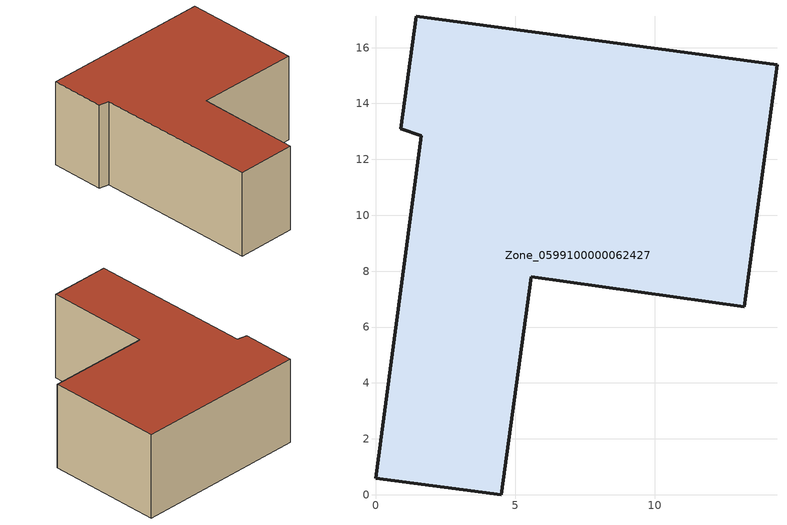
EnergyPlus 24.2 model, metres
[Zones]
Zone_0599100000062427
 floor ground (C_G): 0.9,13.09 1.46,17.12 14.37,15.38 13.19,6.73 5.57,7.79 4.5,0 0,0.58 1.63,12.85 z0
 wall outside (C_F): 1.46,17.12 0.9,13.09 1.63,12.85 0,0.58 4.5,0 5.57,7.79 13.19,6.73 14.37,15.38 1.46,17.12 z0:6.52
 roof outside (C_R): 1.63,12.85 0,0.58 4.5,0 5.57,7.79 13.19,6.73 14.37,15.38 1.46,17.12 0.9,13.09 z6.52
[BUILDING]
Pand.0599100000062427: North Axis=0; Terrain=City; Loads Convergence Tolerance Value=0.04; Temperature Convergence Tolerance Value=0.4; Solar Distribution=FullExterior; Maximum Number of Warmup Days=25; Minimum Number of Warmup Days=1
[Site:Location]
Rotterdam.The.Hague.AP_ZH_NLD Design_Conditions: Latitude=51.96; Longitude=4.45; Time Zone=1; Elevation=-4.5
[SITE:GROUNDTEMPERATURE:BUILDINGSURFACE]
18, 18, 18, 18, 18, 18, 18, 18, 18, 18, 18, 18
[MATERIAL] Thermal Absorptance=0.9; Solar Absorptance=0.7; Visible Absorptance=0.7
Name | Roughness | Thickness | Conductivity | Density | Specific Heat
G.D.1975-1991 | MediumSmooth | 0.15 | 0.288461 | 540 | 1210
F.D.1975-1991 | Rough | 0.3 | 0.230769 | 1920 | 840
R.D.1975-1991 | MediumRough | 0.2 | 0.153846 | 1500 | 1000
[CONSTRUCTION]
C_G: G.D.1975-1991
C_F: F.D.1975-1991
C_R: R.D.1975-1991
[ZONE]
Zone_0599100000062427: Type=1; Multiplier=1; Ceiling Height=Autocalculate; Volume=Autocalculate; Floor Area=autocalculate; Part of Total Floor Area=Yes
[ZONEINFILTRATION:DESIGNFLOWRATE]
Infil_Zone_0599100000062427: Zone or ZoneList or Space or SpaceList=Zone_0599100000062427; Schedule=AlwaysOn; Design Flow Rate Calculation Method=Flow/Area; Flow Rate per Floor Area=0.0042; Constant Term Coefficient=1; Temperature Term Coefficient=0; Velocity Term Coefficient=0; Velocity Squared Term Coefficient=0
[HVACTEMPLATE:ZONE:IDEALLOADSAIRSYSTEM]
Zone_0599100000062427: Maximum Heating Supply Air Temperature=50; Minimum Cooling Supply Air Temperature=13; Maximum Heating Supply Air Humidity Ratio=0.0156; Minimum Cooling Supply Air Humidity Ratio=0.0077; Heating Limit=NoLimit; Cooling Limit=NoLimit; Dehumidification Control Type=ConstantSensibleHeatRatio; Cooling Sensible Heat Ratio=0.7; Dehumidification Setpoint=60; Humidification Control Type=None; Humidification Setpoint=30; Outdoor Air Method=None; Outdoor Air Flow Rate per Person=0.00944; Outdoor Air Flow Rate per Zone Floor Area=0; Outdoor Air Flow Rate per Zone=0; Demand Controlled Ventilation Type=None; Outdoor Air Economizer Type=NoEconomizer; Heat Recovery Type=None; Sensible Heat Recovery Effectiveness=0.7; Latent Heat Recovery Effectiveness=0.65
[ZONECONTROL:THERMOSTAT]
ThermostatControl_Zone_0599100000062427: Zone or ZoneList=Zone_0599100000062427; Control Type Schedule=DualSetpointControlType; Control 1=Thermostat_Zone_0599100000062427; Temperature Difference Between Cutout And Setpoint=0
[THERMOSTATSETPOINT:DUALSETPOINT]
Thermostat_Zone_0599100000062427: Heating Setpoint Temperature Schedule=HeatingSetpoint_Zone_0599100000062427; Cooling Setpoint Temperature Schedule=CoolingSetpoint_Zone_0599100000062427
[SCHEDULE:COMPACT]
HeatingSetpoint_Zone_0599100000062427: Through: 12/31, For: AllDays, Until: 24:00, 21
CoolingSetpoint_Zone_0599100000062427: Through: 12/31, For: AllDays, Until: 24:00, 24
DualSetpointControlType: Through: 12/31, For: AllDays, Until: 24:00, 4
AlwaysOn: Through: 12/31, For: AllDays, Until: 24:00, 1
